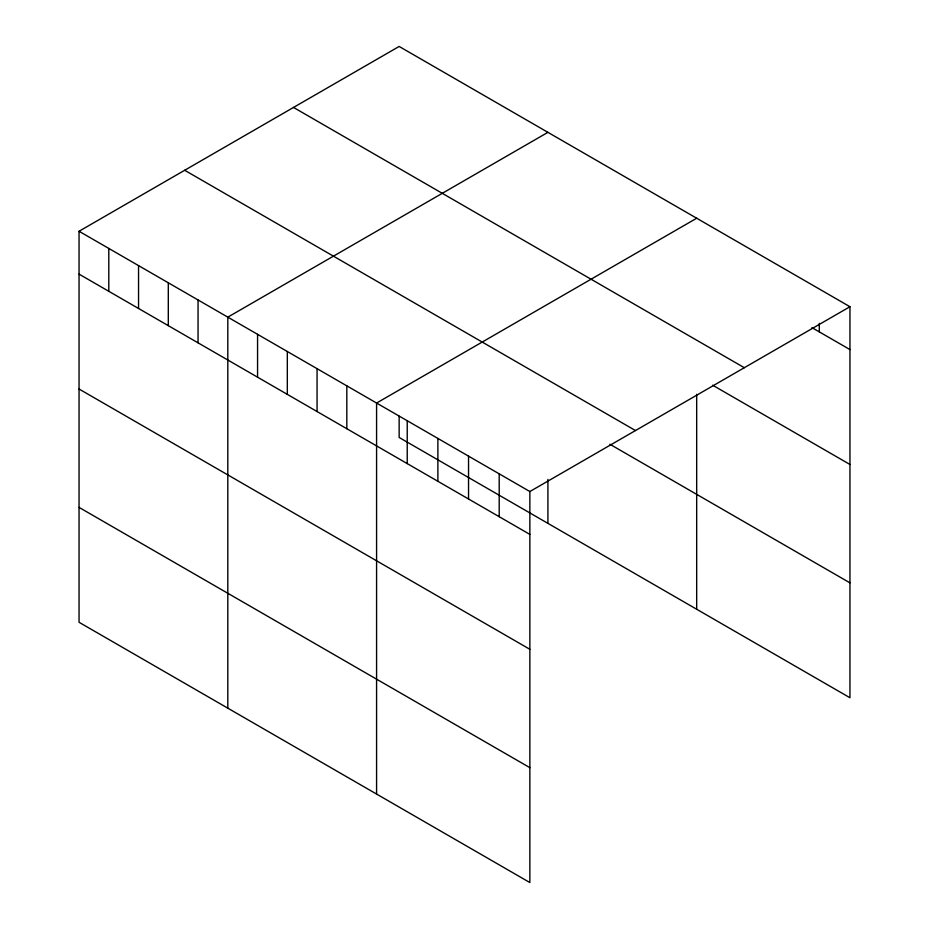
<?xml version="1.0" encoding="UTF-8"?>
<svg xmlns="http://www.w3.org/2000/svg" width="929" height="929" viewBox="0 0 929 929"><rect width="100%" height="100%" fill="white"/><g stroke="black" fill="none" stroke-linecap="round" stroke-linejoin="round"><path stroke-width="1.39" d="M79.046 231.263L529.855 491.534L529.855 882.55L79.046 622.279L79.046 231.263L399.145 46.45L849.954 306.721L849.954 697.737L399.145 437.466L399.145 416.192M547.913 132.336L227.814 317.149L227.814 708.165M696.68 218.234L376.582 403.047L376.582 794.063M529.855 491.534L849.954 306.721M811.946 327.635L849.954 349.583M293.518 107.439L744.326 367.71M712.624 385.187L849.954 464.477M184.674 170.274L635.482 430.545M609.9 444.248L849.954 582.855M79.046 274.125L529.855 534.396M79.046 389.019L529.855 649.29M79.046 507.385L529.855 767.656M819.308 323.315L819.308 331.885M696.68 394.302L696.68 609.25M547.913 479.387L547.913 523.352M499.198 473.836L499.198 516.698M468.541 456.139L468.541 499.001M437.884 438.442L437.884 481.303M407.227 420.744L407.227 463.606M346.819 385.86L346.819 428.722M317.068 368.685L317.068 411.547M287.316 351.51L287.316 394.372M257.565 334.324L257.565 377.197M198.051 299.974L198.051 342.836M168.3 282.799L168.3 325.661M138.549 265.613L138.549 308.486M108.798 248.438L108.798 291.3"/></g></svg>
